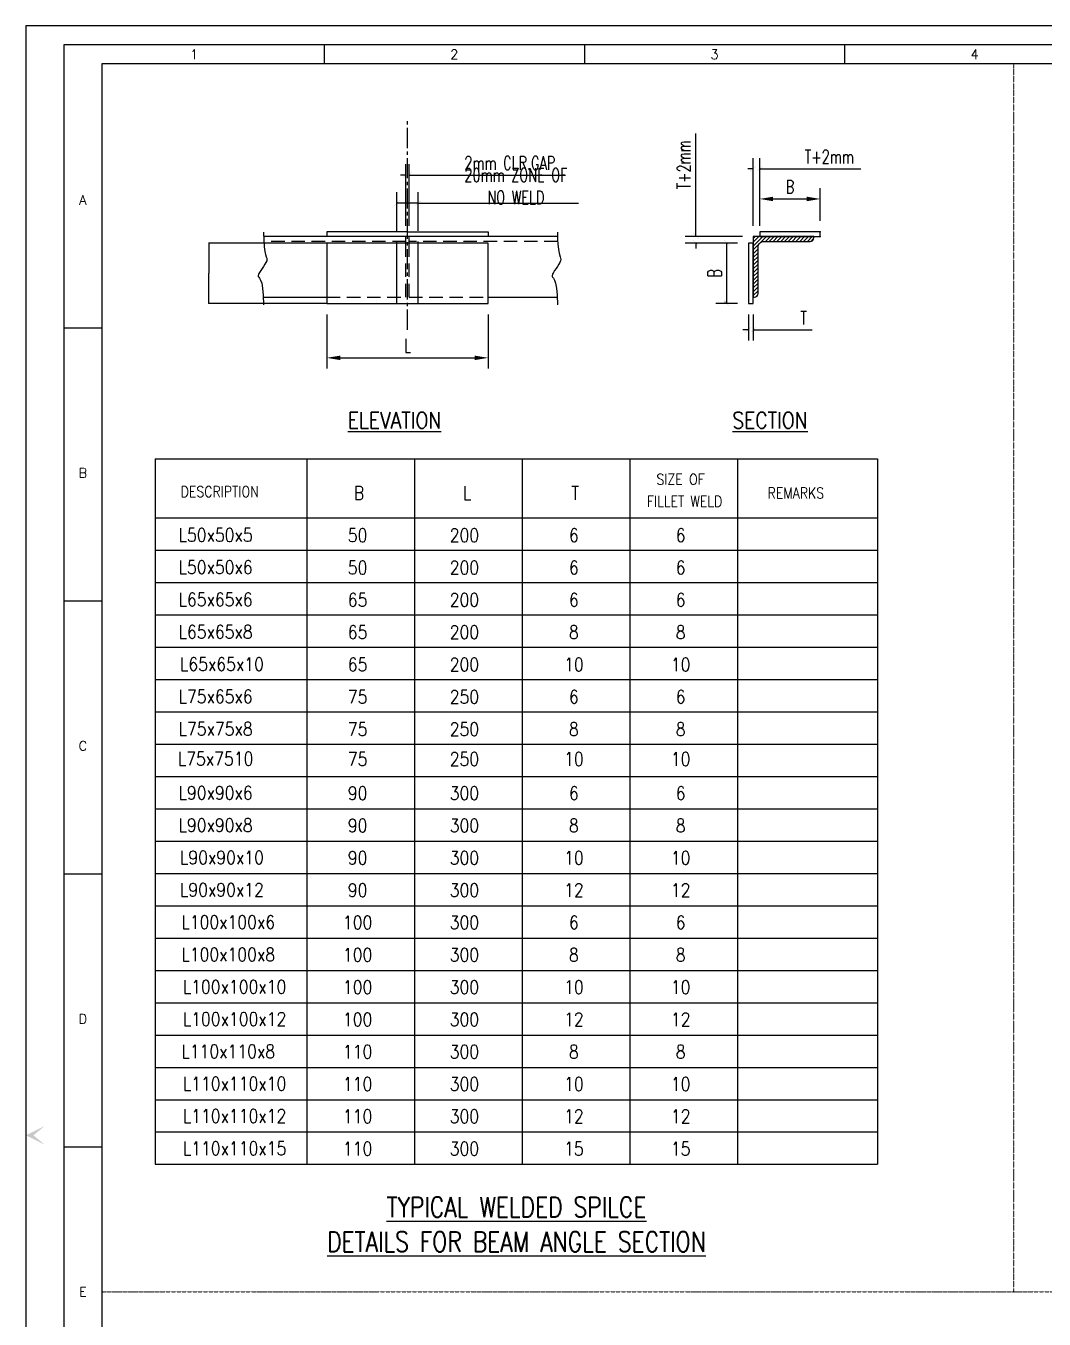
# Model space of a CAD drawing. Header units: millimetres. Extents: x 1506431 to 1626747, y 193580 to 275375.
# Drawn here: x 1533986 to 1552898, y 211359 to 235370 of the extents above; entities that cross this region are included whole.
import ezdxf
from ezdxf.enums import TextEntityAlignment as Align

# ---------------------------------------------------------------- set-up
doc = ezdxf.new("R2010")
doc.units = ezdxf.units.MM
doc.header["$LTSCALE"] = 2
for name, pattern in [('CENTER2', [1.125, 0.75, -0.125, 0.125, -0.125]), ('DOT2', [0.125, 0, -0.125]), ('HIDDEN', [0.375, 0.25, -0.125])]:
    doc.linetypes.add(name, pattern=pattern)
for name, color, linetype in [('CIV-BRC', 3, 'Continuous'), ('CIV-CEN', 1, 'CENTER2'), ('CIV-DIM', 2, 'Continuous'), ('CIV-GIR', 3, 'Continuous'), ('CIV-PLT', 2, 'Continuous'), ('CIV-SYM', 3, 'Continuous'), ('CIV-TBL', 7, 'Continuous'), ('CIV-TIT', 4, 'Continuous'), ('PNA', 8, 'Continuous'), ('S-TEXT-1', 4, 'Continuous'), ('S-TITIL', 6, 'Continuous'), ('SHEET', 7, 'Continuous')]:
    doc.layers.add(name, color=color, linetype=linetype)
doc.styles.add('ROMANS', font='simplex.shx', dxfattribs={"width": 0.7})
doc.styles.get("Standard").update_dxf_attribs({"font": 'arial.ttf'})
doc.dimstyles.new('dim100', dxfattribs={"dimtxt": 250, "dimasz": 250, "dimexe": 200, "dimexo": 200, "dimgap": 100, "dimtad": 1, "dimdec": 0, "dimzin": 0, "dimdsep": 46, "dimtxsty": 'ROMANS', "dimcen": 0, "dimclrd": 170, "dimclre": 170, "dimclrt": 4, "dimadec": 0, "dimazin": 0, "dimtfac": 1, "dimtdec": 0, "dimtix": 1, "dimtofl": 0, "dimtmove": 2, "dimatfit": 3, "dimfxl": 0, "dimtolj": 1, "dimtzin": 0, "dimlwd": -1, "dimlwe": -1, "dimarcsym": 0})
doc.dimstyles.get("Standard").update_dxf_attribs({"dimtxt": 0.18, "dimasz": 0.18, "dimexe": 0.18, "dimexo": 0.0625, "dimgap": 0.09, "dimtad": 0, "dimtih": 1, "dimtoh": 1, "dimdec": 4, "dimzin": 0, "dimdsep": 46, "dimtxsty": 'Standard', "dimcen": 0.09, "dimadec": 0, "dimazin": 0, "dimtfac": 1, "dimtdec": 4, "dimtofl": 0, "dimtmove": 0, "dimatfit": 3, "dimfxl": 0, "dimtolj": 1, "dimtzin": 0, "dimarcsym": 0})

# ---------------------------------------------------------------- blocks, each defined once
blk = doc.blocks.new('_Oblique')
at = {"color": 0, "linetype": 'ByBlock', "lineweight": -2}
blk.add_line((-0.5, -0.5), (0.5, 0.5), dxfattribs=at)
blk = doc.blocks.new('*D86')
at = {"layer": 'CIV-DIM', "color": 170}
for p, q in [((1546431, 231458), (1546431, 233375)), ((1546431, 231458), (1546431, 231558)), ((1547295, 231458), (1546231, 231458)), ((1547205, 231338), (1546231, 231338)), ((1546431, 231338), (1546431, 231238))]:
    blk.add_line(p, q, dxfattribs=at)
at = {"layer": 'Defpoints', "color": 0, "linetype": 'DOT2'}
for p in [(1546431, 231458), (1547405, 231338), (1547495, 231458)]:
    blk.add_point(p, dxfattribs=at)
at = {"layer": 'CIV-DIM', "color": 170, "linetype": 'DOT2', "xscale": 100, "yscale": 100, "zscale": 100}
for p, rotation in [((1546431, 231458), 270), ((1546431, 231338), 90)]:
    blk.add_blockref('_Oblique', p, dxfattribs=dict(at, rotation=rotation))
at = {"layer": 'CIV-DIM', "color": 4, "linetype": 'DOT2', "insert": (1546206, 232792), "char_height": 250, "attachment_point": 5, "rotation": 90, "style": 'ROMANS'}
blk.add_mtext('\\A1;T+2mm', dxfattribs=at)
blk = doc.blocks.new('*D87')
at = {"layer": 'CIV-DIM', "color": 170}
for p, q in [((1539574, 230013), (1539574, 229007)), ((1542574, 230013), (1542574, 229007)), ((1539824, 229207), (1542324, 229207))]:
    blk.add_line(p, q, dxfattribs=at)
at = {"layer": 'CIV-DIM', "color": 170, "linetype": 'DOT2'}
for points in [[(1539824, 229248), (1539824, 229165), (1539574, 229207)], [(1542324, 229165), (1542324, 229248), (1542574, 229207)]]:
    blk.add_solid(points, dxfattribs=at)
at = {"layer": 'Defpoints', "color": 0, "linetype": 'DOT2'}
for p in [(1539574, 230213), (1542574, 230213), (1542574, 229207)]:
    blk.add_point(p, dxfattribs=at)
at = {"layer": 'CIV-DIM', "color": 4, "linetype": 'DOT2', "insert": (1541074, 229432), "char_height": 250, "attachment_point": 5, "style": 'ROMANS'}
blk.add_mtext('\\A1;L', dxfattribs=at)
blk = doc.blocks.new('*D88')
at = {"layer": 'CIV-DIM', "color": 170}
for p, q in [((1541044, 231658), (1541044, 232800)), ((1541104, 231658), (1541104, 232800)), ((1541044, 232600), (1540944, 232600)), ((1541104, 232600), (1544011, 232600)), ((1541104, 232600), (1541204, 232600))]:
    blk.add_line(p, q, dxfattribs=at)
at = {"layer": 'Defpoints', "color": 0, "linetype": 'DOT2'}
for p in [(1541104, 232600), (1541044, 231458), (1541104, 231458)]:
    blk.add_point(p, dxfattribs=at)
at = {"layer": 'CIV-DIM', "color": 170, "linetype": 'DOT2', "xscale": 100, "yscale": 100, "zscale": 100}
blk.add_blockref('_Oblique', (1541044, 232600), dxfattribs=at)
at = {"layer": 'CIV-DIM', "color": 170, "linetype": 'DOT2', "xscale": 100, "yscale": 100, "zscale": 100, "rotation": 180}
blk.add_blockref('_Oblique', (1541104, 232600), dxfattribs=at)
at = {"layer": 'CIV-DIM', "color": 4, "linetype": 'DOT2', "insert": (1542974, 232825), "char_height": 250, "attachment_point": 5, "style": 'ROMANS'}
blk.add_mtext('\\A1;2mm CLR.GAP', dxfattribs=at)
blk = doc.blocks.new('*D89')
at = {"layer": 'CIV-DIM', "color": 170}
for p, q in [((1540874, 231568), (1540874, 232280)), ((1541274, 231568), (1541274, 232280)), ((1541274, 232080), (1540874, 232080)), ((1541274, 232080), (1544253, 232080))]:
    blk.add_line(p, q, dxfattribs=at)
at = {"layer": 'Defpoints', "color": 0, "linetype": 'DOT2'}
for p in [(1540874, 232080), (1540874, 231368), (1541274, 231368)]:
    blk.add_point(p, dxfattribs=at)
at = {"layer": 'CIV-DIM', "color": 170, "linetype": 'DOT2', "xscale": 100, "yscale": 100, "zscale": 100, "rotation": 180}
blk.add_blockref('_Oblique', (1540874, 232080), dxfattribs=at)
at = {"layer": 'CIV-DIM', "color": 170, "linetype": 'DOT2', "xscale": 100, "yscale": 100, "zscale": 100}
blk.add_blockref('_Oblique', (1541274, 232080), dxfattribs=at)
at = {"layer": 'CIV-DIM', "color": 4, "linetype": 'DOT2', "insert": (1543087, 232393), "char_height": 250, "attachment_point": 5, "style": 'ROMANS'}
blk.add_mtext('\\A1;20mm ZONE OF \\PNO WELD', dxfattribs=at)
blk = doc.blocks.new('*D90')
at = {"layer": 'CIV-BRC', "color": 0, "lineweight": -2}
for p, q in [((1539572, 231338), (1537381, 231338)), ((1537382, 231337), (1537382, 230776)), ((1537382, 230215), (1537382, 230776)), ((1539572, 230213), (1537381, 230213))]:
    blk.add_line(p, q, dxfattribs=at)
at = {"layer": 'CIV-BRC', "color": 0, "linetype": 'DOT2'}
for points in [[(1537382, 231337), (1537382, 231337), (1537382, 231338)], [(1537382, 230215), (1537382, 230215), (1537382, 230213)]]:
    blk.add_solid(points, dxfattribs=at)
at = {"layer": 'Defpoints', "color": 0, "linetype": 'DOT2'}
for p in [(1539574, 231338), (1537382, 230213), (1539574, 230213)]:
    blk.add_point(p, dxfattribs=at)
at = {"layer": 'CIV-BRC', "color": 0, "linetype": 'DOT2', "insert": (1537382, 230776), "char_height": 0.18, "attachment_point": 5}
blk.add_mtext('\\A1;B', dxfattribs=at)
blk = doc.blocks.new('*D91')
at = {"layer": 'CIV-DIM', "color": 170}
for p, q in [((1547405, 230013), (1547405, 229526)), ((1547495, 230013), (1547495, 229526)), ((1547405, 229726), (1547305, 229726)), ((1547495, 229726), (1548588, 229726)), ((1547495, 229726), (1547595, 229726))]:
    blk.add_line(p, q, dxfattribs=at)
at = {"layer": 'Defpoints', "color": 0, "linetype": 'DOT2'}
for p in [(1547405, 230213), (1547495, 230213), (1547495, 229726)]:
    blk.add_point(p, dxfattribs=at)
at = {"layer": 'CIV-DIM', "color": 170, "linetype": 'DOT2', "xscale": 100, "yscale": 100, "zscale": 100}
blk.add_blockref('_Oblique', (1547405, 229726), dxfattribs=at)
at = {"layer": 'CIV-DIM', "color": 170, "linetype": 'DOT2', "xscale": 100, "yscale": 100, "zscale": 100, "rotation": 180}
blk.add_blockref('_Oblique', (1547495, 229726), dxfattribs=at)
at = {"layer": 'CIV-DIM', "color": 4, "linetype": 'DOT2', "insert": (1548429, 229951), "char_height": 250, "attachment_point": 5, "style": 'ROMANS'}
blk.add_mtext('\\A1;T', dxfattribs=at)
blk = doc.blocks.new('*X43')
at = {"color": 0}
for p, q in [((1426.2, 2600), (1443.9, 2617.7)), ((1426.2, 2607.1), (1436.8, 2617.7)), ((1426.2, 2614.2), (1429.7, 2617.7)), ((1440.6, 2607.3), (1450.9, 2617.7)), ((1449, 2608.7), (1458, 2617.7)), ((1456.1, 2608.7), (1465.1, 2617.7)), ((1463.2, 2608.7), (1472.2, 2617.7)), ((1470.2, 2608.7), (1479.2, 2617.7)), ((1477.3, 2608.7), (1486.3, 2617.7)), ((1484.4, 2608.7), (1493.4, 2617.7)), ((1491.4, 2608.7), (1500.4, 2617.7)), ((1498.5, 2608.7), (1507.5, 2617.7)), ((1505.6, 2608.7), (1514.6, 2617.7)), ((1512.7, 2608.7), (1521.7, 2617.7)), ((1519.7, 2608.7), (1528.7, 2617.7)), ((1526.8, 2608.7), (1535.8, 2617.7)), ((1426.2, 2593), (1436.6, 2603.3)), ((1426.2, 2585.9), (1435.2, 2594.9)), ((1534.3, 2609.1), (1538.4, 2613.2)), ((1426.2, 2578.8), (1435.2, 2587.8)), ((1426.2, 2571.8), (1435.2, 2580.8)), ((1426.2, 2564.7), (1435.2, 2573.7)), ((1426.2, 2557.6), (1435.2, 2566.6)), ((1426.2, 2550.5), (1435.2, 2559.5)), ((1426.2, 2543.5), (1435.2, 2552.5)), ((1426.2, 2536.4), (1435.2, 2545.4)), ((1426.2, 2529.3), (1435.2, 2538.3)), ((1426.2, 2522.3), (1435.2, 2531.3)), ((1426.2, 2515.2), (1435.2, 2524.2)), ((1426.2, 2508.1), (1435.2, 2517.1)), ((1430.8, 2505.6), (1434.9, 2509.7))]:
    blk.add_line(p, q, dxfattribs=at)
blk = doc.blocks.new('*D92')
at = {"layer": 'CIV-DIM', "color": 170}
for p, q in [((1547615, 231748), (1547615, 232357)), ((1548740, 231748), (1548740, 232357)), ((1547865, 232157), (1548490, 232157))]:
    blk.add_line(p, q, dxfattribs=at)
at = {"layer": 'CIV-DIM', "color": 170, "linetype": 'DOT2'}
for points in [[(1547865, 232199), (1547865, 232115), (1547615, 232157)], [(1548490, 232115), (1548490, 232199), (1548740, 232157)]]:
    blk.add_solid(points, dxfattribs=at)
at = {"layer": 'Defpoints', "color": 0, "linetype": 'DOT2'}
for p in [(1548740, 232157), (1547615, 231548), (1548740, 231548)]:
    blk.add_point(p, dxfattribs=at)
at = {"layer": 'CIV-DIM', "color": 4, "linetype": 'DOT2', "insert": (1548178, 232382), "char_height": 250, "attachment_point": 5, "style": 'ROMANS'}
blk.add_mtext('\\A1;B', dxfattribs=at)
blk = doc.blocks.new('*D93')
at = {"layer": 'CIV-DIM', "color": 170}
for p, q in [((1547495, 231658), (1547495, 232916)), ((1547615, 231658), (1547615, 232916)), ((1547495, 232716), (1547395, 232716)), ((1547615, 232716), (1549493, 232716)), ((1547615, 232716), (1547715, 232716))]:
    blk.add_line(p, q, dxfattribs=at)
at = {"layer": 'Defpoints', "color": 0, "linetype": 'DOT2'}
for p in [(1547615, 232716), (1547495, 231458), (1547615, 231458)]:
    blk.add_point(p, dxfattribs=at)
at = {"layer": 'CIV-DIM', "color": 170, "linetype": 'DOT2', "xscale": 100, "yscale": 100, "zscale": 100}
blk.add_blockref('_Oblique', (1547495, 232716), dxfattribs=at)
at = {"layer": 'CIV-DIM', "color": 170, "linetype": 'DOT2', "xscale": 100, "yscale": 100, "zscale": 100, "rotation": 180}
blk.add_blockref('_Oblique', (1547615, 232716), dxfattribs=at)
at = {"layer": 'CIV-DIM', "color": 4, "linetype": 'DOT2', "insert": (1548909, 232941), "char_height": 250, "attachment_point": 5, "style": 'ROMANS'}
blk.add_mtext('\\A1;T+2mm', dxfattribs=at)
blk = doc.blocks.new('*D94')
at = {"layer": 'CIV-DIM', "color": 170}
for p, q in [((1547205, 231338), (1546803, 231338)), ((1547003, 230213), (1547003, 231338)), ((1547205, 230213), (1546803, 230213))]:
    blk.add_line(p, q, dxfattribs=at)
at = {"layer": 'Defpoints', "color": 0, "linetype": 'DOT2'}
for p in [(1547003, 231338), (1547405, 231338), (1547405, 230213)]:
    blk.add_point(p, dxfattribs=at)
at = {"layer": 'CIV-DIM', "color": 170, "linetype": 'DOT2', "xscale": 100, "yscale": 100, "zscale": 100}
for p, rotation in [((1547003, 231338), 90), ((1547003, 230213), 270)]:
    blk.add_blockref('_Oblique', p, dxfattribs=dict(at, rotation=rotation))
at = {"layer": 'CIV-DIM', "color": 4, "linetype": 'DOT2', "insert": (1546778, 230776), "char_height": 250, "attachment_point": 5, "rotation": 90, "style": 'ROMANS'}
blk.add_mtext('\\A1;B', dxfattribs=at)
blk = doc.blocks.new('FOLDER')
at = {"layer": 'PNA'}
for points in [[(-1250, 2500), (0, 0), (0, 1000)], [(1250, 2500), (0, 0), (0, 1000)]]:
    blk.add_solid(points, dxfattribs=at)
blk = doc.blocks.new('zw$C05B')
at = {"flags": 128}
blk.add_lwpolyline([(0, 0), (82749, 0), (82749, 58210), (0, 58210)], close=True, dxfattribs=at)
at = {"layer": 'PNA'}
for p, q in [((7716, 57718), (7716, 57226)), ((14447, 57718), (14447, 57226)), ((21179, 57718), (21179, 57226)), ((984, 50402), (1968, 50402)), ((984, 43342), (1968, 43342)), ((984, 36282), (1968, 36282)), ((984, 29223), (1968, 29223))]:
    blk.add_line(p, q, dxfattribs=at)
at = {"layer": 'PNA', "color": 1}
for points in [[(984, 492), (82257, 492), (82257, 57718), (984, 57718)], [(1968, 984), (81765, 984), (81765, 57226), (1968, 57226)]]:
    blk.add_lwpolyline(points, close=True, dxfattribs=at)
at = {"layer": 'PNA', "xscale": 0.1967862005670763, "yscale": 0.1967862005670763, "zscale": 0.1967862005670763, "rotation": 270}
blk.add_blockref('FOLDER', (0, 29518), dxfattribs=at)
at = {"layer": 'PNA', "style": 'ROMANS'}
for s, p in [('1', (4351, 57472)), ('2', (11082, 57472)), ('3', (17814, 57472)), ('4', (24546, 57472)), ('A', (1476, 53709)), ('B', (1476, 46649)), ('C', (1476, 39589)), ('D', (1476, 32529)), ('E', (1476, 25470))]:
    blk.add_text(s, height=246, dxfattribs=at).set_placement(p, align=Align.MIDDLE)

msp = doc.modelspace()

# ---------------------------------------------------------------- linework, layer by layer
at = {"layer": 'CIV-BRC', "ltscale": 500}
for p, q in [((1543857.88165, 231458.27298), (1538400.10524, 231458.27298)), ((1540873.6653, 230213.27298), (1540873.6653, 231368.27298)), ((1541043.6653, 231338.27298), (1541043.6653, 231458.27298)), ((1541103.6653, 231338.27298), (1541103.6653, 231458.27298)), ((1541273.6653, 230213.27298), (1541273.6653, 231368.27298)), ((1538400.10524, 230333.27298), (1539573.6653, 230333.27298)), ((1542573.6653, 230333.27298), (1543857.88165, 230333.27298))]:
    msp.add_line(p, q, dxfattribs=at)
at = {"layer": 'CIV-BRC', "linetype": 'HIDDEN', "ltscale": 500}
for p, q in [((1541043.6653, 231368.27298), (1538404.81673, 231368.27298)), ((1541043.6653, 230333.27298), (1541043.6653, 231338.27298)), ((1543863.34938, 231368.27298), (1541103.6653, 231368.27298)), ((1541103.6653, 230333.27298), (1541103.6653, 231338.27298)), ((1539573.6653, 230333.27298), (1541043.6653, 230333.27298)), ((1541103.6653, 230333.27298), (1542573.6653, 230333.27298))]:
    msp.add_line(p, q, dxfattribs=at)
at = {"layer": 'CIV-CEN', "color": 8, "ltscale": 250}
msp.add_line((1541073.6653, 229727.20962), (1541073.6653, 233605.08966), dxfattribs=at)
at = {"layer": 'CIV-GIR'}
msp.add_lwpolyline([(1548620.34396, 231458.27298), (1547495.34396, 231458.27298), (1547495.34396, 230333.27298), (1547517.84396, 230333.27298, 0.4142135624), (1547585.34396, 230400.77298), (1547585.34396, 231263.27298, -0.4142135624), (1547690.34396, 231368.27298), (1548552.84396, 231368.27298, 0.4142135624), (1548620.34396, 231435.77298)], format="xyb", close=True, dxfattribs=at)
at = {"layer": 'CIV-PLT'}
for p, q in [((1541073.6653, 231548.27298), (1539573.6653, 231548.27298)), ((1539573.6653, 231548.27298), (1539573.6653, 231458.27298)), ((1541073.6653, 231548.27298), (1542573.6653, 231548.27298)), ((1542573.6653, 231548.27298), (1542573.6653, 231458.27298))]:
    msp.add_line(p, q, dxfattribs=at)
for points in [[(1547615.34396, 231458.27298), (1548740.34396, 231458.27298), (1548740.34396, 231548.27298), (1547615.34396, 231548.27298)], [(1539573.6653, 230213.27298), (1542573.6653, 230213.27298), (1542573.6653, 231338.27298), (1539573.6653, 231338.27298)], [(1547405.34396, 230213.27298), (1547495.34396, 230213.27298), (1547495.34396, 231338.27298), (1547405.34396, 231338.27298)]]:
    msp.add_lwpolyline(points, close=True, dxfattribs=at)
for p in [(1548740.34396, 231548.27298), (1548740.34396, 231458.27298)]:
    msp.add_point(p, dxfattribs=at)
at = {"layer": 'CIV-SYM'}
for points in [[(1538400.10524, 231540.42983), (1538403.57011, 231384.57027), (1538412.51032, 231267.69398), (1538424.7443, 231183.10472), (1538438.09049, 231124.10622), (1538450.36731, 231084.00224), (1538459.39319, 231056.09653), (1538462.98656, 231033.69284), (1538458.96584, 231010.09492), (1538445.94817, 230980.09118), (1538425.74548, 230944.40866), (1538400.96844, 230905.25909), (1538374.22769, 230864.85416), (1538348.13388, 230825.40559), (1538325.29765, 230789.12509), (1538308.32967, 230758.22436), (1538299.84056, 230734.91512), (1538301.56143, 230719.66431), (1538311.70505, 230705.95982), (1538327.60465, 230685.54479), (1538346.59346, 230650.16234), (1538366.0047, 230591.55561), (1538383.1716, 230501.46772), (1538395.42737, 230371.6418), (1538400.10524, 230193.82099)], [(1543858.63789, 231540.42983), (1543862.10276, 231384.57027), (1543871.04297, 231267.69398), (1543883.27695, 231183.10472), (1543896.62314, 231124.10622), (1543908.89996, 231084.00224), (1543917.92584, 231056.09653), (1543921.51921, 231033.69284), (1543917.49849, 231010.09492), (1543904.48082, 230980.09118), (1543884.27813, 230944.40866), (1543859.50109, 230905.25909), (1543832.76034, 230864.85416), (1543806.66653, 230825.40559), (1543783.8303, 230789.12509), (1543766.86231, 230758.22436), (1543758.37321, 230734.91512), (1543760.09407, 230719.66431), (1543770.2377, 230705.95982), (1543786.1373, 230685.54479), (1543805.12611, 230650.16234), (1543824.53735, 230591.55561), (1543841.70424, 230501.46772), (1543853.96002, 230371.6418), (1543858.63789, 230193.82099)]]:
    msp.add_lwpolyline(points, dxfattribs=at)
at = {"layer": 'CIV-TBL'}
for p, q in [((1536388.86571, 227333.12527), (1549806.02081, 227333.12527)), ((1536388.86571, 227333.12527), (1536388.86571, 214233.62884)), ((1539202.75425, 227333.12527), (1539202.75425, 214233.62884)), ((1541202.75425, 227333.12527), (1541202.75425, 214233.62884)), ((1543202.75425, 227333.12527), (1543202.75425, 214233.62884)), ((1545202.75425, 227333.12527), (1545202.75425, 214233.62884)), ((1547202.75425, 227333.12527), (1547202.75425, 214233.62884)), ((1549806.02081, 227333.12527), (1549806.02081, 214233.62884)), ((1536388.86571, 214233.62884), (1549806.02081, 214233.62884))]:
    msp.add_line(p, q, dxfattribs=at)
at = {"layer": 'CIV-TBL', "color": 170}
for p, q in [((1536388.86571, 226233.62884), (1549806.02081, 226233.62884)), ((1536388.86571, 225633.62884), (1549806.02081, 225633.62884)), ((1536388.86571, 225033.62884), (1549806.02081, 225033.62884)), ((1536388.86571, 224433.62884), (1549806.02081, 224433.62884)), ((1536388.86571, 223833.62884), (1549806.02081, 223833.62884)), ((1536388.86571, 223233.62884), (1549806.02081, 223233.62884)), ((1536388.86571, 222633.62884), (1549806.02081, 222633.62884)), ((1536388.86571, 222033.62884), (1549806.02081, 222033.62884)), ((1536388.86571, 221433.62884), (1549806.02081, 221433.62884)), ((1536388.86571, 220833.62884), (1549806.02081, 220833.62884)), ((1536388.86571, 220233.62884), (1549806.02081, 220233.62884)), ((1536388.86571, 219633.62884), (1549806.02081, 219633.62884)), ((1536388.86571, 219033.62884), (1549806.02081, 219033.62884)), ((1536388.86571, 218433.62884), (1549806.02081, 218433.62884)), ((1536388.86571, 217833.62884), (1549806.02081, 217833.62884)), ((1536388.86571, 217233.62884), (1549806.02081, 217233.62884)), ((1536388.86571, 216633.62884), (1549806.02081, 216633.62884)), ((1536388.86571, 216033.62884), (1549806.02081, 216033.62884)), ((1536388.86571, 215433.62884), (1549806.02081, 215433.62884)), ((1536388.86571, 214833.62884), (1549806.02081, 214833.62884))]:
    msp.add_line(p, q, dxfattribs=at)
at = {"layer": 'S-TEXT-1', "color": 1, "linetype": 'DOT2'}
for p, q in [((1552333.97647, 211865.15358), (1552333.97647, 234664.10341)), ((1535399.29317, 211865.15358), (1592688.05635, 211865.15358))]:
    msp.add_line(p, q, dxfattribs=at)

# ---------------------------------------------------------------- block references
at = {"layer": 'CIV-TBL', "xscale": 10, "yscale": 10, "zscale": 10}
msp.add_blockref('*X43', (1533232.90105, 205281.54427), dxfattribs=at)
at = {"layer": 'SHEET', "xscale": 0.7179330508474546, "yscale": 0.7179330508474546, "zscale": 0.7179330508474546}
msp.add_blockref('zw$C05B', (1533986.5, 193579.55388), dxfattribs=at)

# ---------------------------------------------------------------- texts
at = {"layer": 'CIV-TIT', "style": 'ROMANS', "width": 0.85}
for s, p in [('%%uELEVATION', (1540833.69533, 227897.08124)), ('%%uSECTION', (1547806.70893, 227897.08124))]:
    msp.add_text(s, height=300, dxfattribs=at).set_placement(p, align=Align.CENTER)
at = {"layer": 'S-TEXT-1', "style": 'ROMANS', "width": 0.85}
for s, height, p in [('SIZE OF', 200, (1546146.46711, 226952.37083)), ('DESCRIPTION', 200, (1537587.53107, 226723.0447)), ('B', 250, (1540172.93803, 226697.66473)), ('L', 250, (1542181.63574, 226697.66473)), ('T', 250, (1544189.08193, 226697.66473)), ('REMARKS', 200, (1548286.57495, 226697.66473)), ('FILLET WELD', 200, (1546221.55861, 226542.66565)), ('L50x50x5', 250, (1537510.91634, 225919.0436)), ('50', 250, (1540147.90753, 225912.69861)), ('200', 250, (1542131.57474, 225912.69861)), ('6', 250, (1544164.05143, 225912.69861)), ('6', 250, (1546147.71864, 225912.69861)), ('L50x50x6', 250, (1537510.91634, 225319.0436)), ('50', 250, (1540147.90753, 225312.69861)), ('200', 250, (1542131.57474, 225312.69861)), ('6', 250, (1544164.05143, 225312.69861)), ('6', 250, (1546147.71864, 225312.69861)), ('L65x65x6', 250, (1537510.91634, 224719.0436)), ('65', 250, (1540147.90753, 224712.69861)), ('200', 250, (1542131.57474, 224712.69861)), ('6', 250, (1544164.05143, 224712.69861)), ('6', 250, (1546147.71864, 224712.69861)), ('L65x65x8', 250, (1537510.91634, 224119.0436)), ('65', 250, (1540147.90753, 224112.69861)), ('200', 250, (1542131.57474, 224112.69861)), ('8', 250, (1544164.05143, 224112.69861)), ('8', 250, (1546147.71864, 224112.69861)), ('L65x65x10', 250, (1537628.15182, 223519.0436)), ('65', 250, (1540147.90753, 223512.69861)), ('200', 250, (1542131.57474, 223512.69861)), ('10', 250, (1544164.05143, 223512.69861)), ('10', 250, (1546147.71864, 223512.69861)), ('L75x65x6', 250, (1537510.91634, 222919.0436)), ('75', 250, (1540147.90753, 222912.69861)), ('250', 250, (1542131.57474, 222912.69861)), ('6', 250, (1544164.05143, 222912.69861)), ('6', 250, (1546147.71864, 222912.69861)), ('L75x75x8', 250, (1537510.91634, 222319.0436)), ('75', 250, (1540147.90753, 222312.69861)), ('250', 250, (1542131.57474, 222312.69861)), ('8', 250, (1544164.05143, 222312.69861)), ('8', 250, (1546147.71864, 222312.69861)), ('L75x7510', 250, (1537510.91634, 221764.11776)), ('75', 250, (1540147.90753, 221757.77277)), ('250', 250, (1542131.57474, 221757.77277)), ('10', 250, (1544164.05143, 221757.77277)), ('10', 250, (1546147.71864, 221757.77277)), ('L90x90x6', 250, (1537510.91634, 221129.86579)), ('90', 250, (1540147.90753, 221123.5208)), ('300', 250, (1542131.57474, 221123.5208)), ('6', 250, (1544164.05143, 221123.5208)), ('6', 250, (1546147.71864, 221123.5208)), ('L90x90x8', 250, (1537510.91634, 220529.86579)), ('90', 250, (1540147.90753, 220523.5208)), ('300', 250, (1542131.57474, 220523.5208)), ('8', 250, (1544164.05143, 220523.5208)), ('8', 250, (1546147.71864, 220523.5208)), ('L90x90x10', 250, (1537628.15182, 219929.86579)), ('90', 250, (1540147.90753, 219923.5208)), ('300', 250, (1542131.57474, 219923.5208)), ('10', 250, (1544164.05143, 219923.5208)), ('10', 250, (1546147.71864, 219923.5208)), ('L90x90x12', 250, (1537628.15182, 219329.86579)), ('90', 250, (1540147.90753, 219323.5208)), ('300', 250, (1542131.57474, 219323.5208)), ('12', 250, (1544164.05143, 219323.5208)), ('12', 250, (1546147.71864, 219323.5208)), ('L100x100x6', 250, (1537745.3873, 218729.86579)), ('100', 250, (1540147.90753, 218723.5208)), ('300', 250, (1542131.57474, 218723.5208)), ('6', 250, (1544164.05143, 218723.5208)), ('6', 250, (1546147.71864, 218723.5208)), ('L100x100x8', 250, (1537745.3873, 218129.86579)), ('100', 250, (1540147.90753, 218123.5208)), ('300', 250, (1542131.57474, 218123.5208)), ('8', 250, (1544164.05143, 218123.5208)), ('8', 250, (1546147.71864, 218123.5208)), ('L100x100x10', 250, (1537862.62279, 217529.86579)), ('100', 250, (1540147.90753, 217523.5208)), ('300', 250, (1542131.57474, 217523.5208)), ('10', 250, (1544164.05143, 217523.5208)), ('10', 250, (1546147.71864, 217523.5208)), ('L100x100x12', 250, (1537862.62279, 216929.86579)), ('100', 250, (1540147.90753, 216923.5208)), ('300', 250, (1542131.57474, 216923.5208)), ('12', 250, (1544164.05143, 216923.5208)), ('12', 250, (1546147.71864, 216923.5208)), ('L110x110x8', 250, (1537745.3873, 216329.86579)), ('110', 250, (1540147.90753, 216323.5208)), ('300', 250, (1542131.57474, 216323.5208)), ('8', 250, (1544164.05143, 216323.5208)), ('8', 250, (1546147.71864, 216323.5208)), ('L110x110x10', 250, (1537862.62279, 215729.86579)), ('110', 250, (1540147.90753, 215723.5208)), ('300', 250, (1542131.57474, 215723.5208)), ('10', 250, (1544164.05143, 215723.5208)), ('10', 250, (1546147.71864, 215723.5208)), ('L110x110x12', 250, (1537862.62279, 215129.86579)), ('110', 250, (1540147.90753, 215123.5208)), ('300', 250, (1542131.57474, 215123.5208)), ('12', 250, (1544164.05143, 215123.5208)), ('12', 250, (1546147.71864, 215123.5208)), ('L110x110x15', 250, (1537862.62279, 214529.86579)), ('110', 250, (1540147.90753, 214523.5208)), ('300', 250, (1542131.57474, 214523.5208)), ('15', 250, (1544164.05143, 214523.5208)), ('15', 250, (1546147.71864, 214523.5208))]:
    msp.add_text(s, height=height, dxfattribs=at).set_placement(p, align=Align.MIDDLE)
at = {"layer": 'S-TITIL', "color": 1, "style": 'ROMANS', "width": 0.8}
for s, p in [('%%UTYPICAL WELDED SPILCE', (1543097.40512, 213440.21238)), ('%%UDETAILS FOR BEAM ANGLE SECTION', (1543097.40512, 212796.71238))]:
    msp.add_text(s, height=372.3404255, dxfattribs=at).set_placement(p, align=Align.MIDDLE_CENTER)

# ---------------------------------------------------------------- dimensions: what is measured, and where the dimension line sits
at = {"layer": 'CIV-BRC'}
dim = msp.add_linear_dim(base=(1537381.77555, 230213.27298), p1=(1539573.6653, 231338.27298), p2=(1539573.6653, 230213.27298), angle=90, text='B', dimstyle='Standard', override={"dimasz": 1.5, "dimexe": 1, "dimexo": 1.5}, dxfattribs=at)
dim.commit()
dim.dimension.update_dxf_attribs({"geometry": '*D90', "text_midpoint": (1537381.77555, 230775.77298)})
at = {"layer": 'CIV-DIM'}
dim = msp.add_linear_dim(base=(1546431.43533, 231458.27298), p1=(1547405.34396, 231338.27298), p2=(1547495.34396, 231458.27298), angle=90, text='T+2mm', dimstyle='dim100', override={"dimasz": 100, "dimblk1": 'Oblique', "dimblk2": 'Oblique', "dimsah": 1, "dimtmove": 1}, dxfattribs=at)
dim.commit()
dim.dimension.update_dxf_attribs({"geometry": '*D86', "text_midpoint": (1546433.4439, 232792.03786), "dimtype": 160})
for base, p1, p2, text, picture, middle in [((1540873.6653, 232080.18544), (1541273.6653, 231368.27298), (1540873.6653, 231368.27298), '20mm ZONE OF \\XNO WELD', '*D89', (1543086.64342, 232020.00754)), ((1541103.6653, 232599.73327), (1541043.6653, 231458.27298), (1541103.6653, 231458.27298), '2mm CLR.GAP', '*D88', (1542973.70826, 232557.10661)), ((1547615.34396, 232715.92376), (1547495.34396, 231458.27298), (1547615.34396, 231458.27298), 'T+2mm', '*D93', (1548909.3708, 232940.92376)), ((1547495.34396, 229726.10443), (1547405.34396, 230213.27298), (1547495.34396, 230213.27298), 'T', '*D91', (1548429.43924, 229951.10443))]:
    dim = msp.add_linear_dim(base=base, p1=p1, p2=p2, text=text, dimstyle='dim100', override={"dimasz": 100, "dimblk1": 'Oblique', "dimblk2": 'Oblique', "dimsah": 1, "dimtmove": 1}, dxfattribs=at)
    dim.commit()
    dim.dimension.update_dxf_attribs({"geometry": picture, "text_midpoint": middle, "dimtype": 160})
for base, p1, p2, text, picture, middle in [((1548740.34396, 232156.84004), (1547615.34396, 231548.27298), (1548740.34396, 231548.27298), 'B', '*D92', (1548177.84396, 232381.84004)), ((1542573.6653, 229206.67772), (1539573.6653, 230213.27298), (1542573.6653, 230213.27298), 'L', '*D87', (1541073.6653, 229431.67772))]:
    dim = msp.add_linear_dim(base=base, p1=p1, p2=p2, text=text, dimstyle='dim100', dxfattribs=at)
    dim.commit()
    dim.dimension.update_dxf_attribs({"geometry": picture, "text_midpoint": middle})
dim = msp.add_linear_dim(base=(1547003.29317, 231338.27298), p1=(1547405.34396, 230213.27298), p2=(1547405.34396, 231338.27298), angle=90, text='B', dimstyle='dim100', override={"dimasz": 100, "dimtxsty": 'ROMANS', "dimblk1": 'Oblique', "dimblk2": 'Oblique', "dimsah": 1, "dimtmove": 1}, dxfattribs=at)
dim.commit()
dim.dimension.update_dxf_attribs({"geometry": '*D94', "text_midpoint": (1546778.29317, 230775.77298)})

doc.saveas('drawing.dxf')
